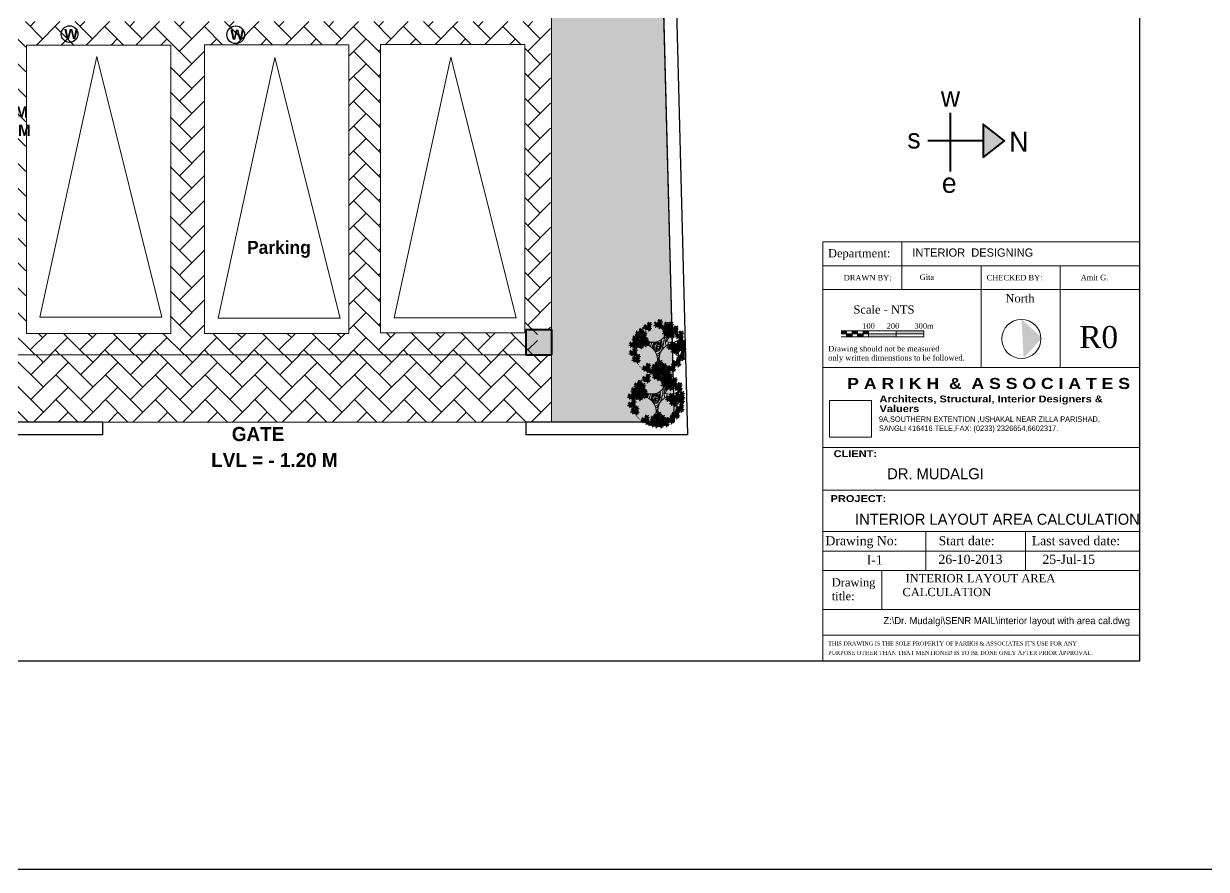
# Model space of a CAD drawing. Header units: feet. Extents: x 3576 to 8206, y -9151 to -6616.
# Drawn here: x 5637 to 6456, y -9151 to -8565 of the extents above; entities that cross this region are included whole.
import ezdxf

# ---------------------------------------------------------------- set-up
doc = ezdxf.new("R2010")
doc.units = ezdxf.units.FT
doc.linetypes.add('ACAD_ISO07W100', pattern=[3, 0, -3])
doc.linetypes.add('DASHED2', pattern=[0.375, 0.25, -0.125])
doc.layers.get('0').update_dxf_attribs({"linetype": 'CONTINUOUS', "lineweight": 40})
for name, color, linetype, lineweight in [('A-GFLR-MBND', 12, 'CONTINUOUS', 5), ('CAR', 11, 'CONTINUOUS', 5), ('COLUMN', 254, 'CONTINUOUS', 30), ('H2', 7, 'CONTINUOUS', 5), ('Landscape', 114, 'CONTINUOUS', 5), ('pathway', 7, 'CONTINUOUS', 18), ('STAIR', 184, 'CONTINUOUS', 9), ('text', 47, 'CONTINUOUS', 25), ('Wall1', 7, 'CONTINUOUS', 40)]:
    doc.layers.add(name, color=color, linetype=linetype, lineweight=lineweight)
doc.layers.add('dimension', color=7, linetype='CONTINUOUS', lineweight=5, true_color=0x2b17de)
doc.layers.add('h12', color=7, linetype='CONTINUOUS', lineweight=5, true_color=0x81cdee)
doc.styles.add('Fineprint', font='times.ttf', dxfattribs={"height": 2})
doc.styles.add('GENTEXT', font='times.ttf', dxfattribs={"height": 2})
doc.styles.add('ROMANS', font='sanss___.ttf')
doc.styles.add('s1', font='stylu.ttf')
doc.styles.get("Standard").update_dxf_attribs({"font": 'GOTHIC.TTF'})
doc.styles.add('style2', font='ariblk.ttf')
doc.styles.add('TITLE', font='times.ttf', dxfattribs={"height": 4})
picture_1 = doc.add_image_def('image1.tif', size_in_pixel=(920, 800))

# ---------------------------------------------------------------- blocks, each defined once
blk = doc.blocks.new('TREE11')
at = {"color": 58, "linetype": 'ACAD_ISO07W100'}
blk.add_circle((-519.1, -106.2), 73.9, dxfattribs=at)
at = {"color": 56}
for centre, radius, start, end in [((-620.7, -120.5), 84.3, 24.1035, 53.2983), ((-511.2, -37), 50.3, 189.3538, 231.1951), ((-504.8, -48.2), 41, 163.6515, 348.6808), ((-537.7, -31.2), 81.5, 314.2902, 339.5721), ((-463.9, -69.5), 5.45, 82.8633, 135.4731), ((-557.4, -158.1), 69.3, 103.7789, 120.4875), ((-557.4, -54.5), 35.5, 215.8345, 292.5006), ((-516, -102.1), 23.4, 7.0113, 35.7684), ((-516, -102.1), 25.9, 9.0483, 33.4487), ((-490.5, 54.4), 145.5, 274.022, 286.8209), ((-553.4, -146.9), 30.5, 288.7365, 327.4452), ((-530.7, -165.5), 8.83, 352.0274, 72.8911), ((-527, -163.8), 0.75, 356.3878, 150.4198), ((-527, -159.9), 5.14, 350.6397, 88.6577), ((-463.3, -161.5), 63, 182.1324, 197.0268), ((-524.6, -144), 7.36, 5.7474, 72.6741), ((-415.6, -165.1), 106.4, 170.97, 188.0512), ((-519.9, -148.5), 0.75, 8.8483, 170.97), ((-469.9, -140.7), 49.9, 188.8483, 228.6477)]:
    blk.add_arc(centre, radius, start, end, dxfattribs=at)
at = {"color": 78}
for centre, radius, start, end in [((-620.7, -120.5), 86.8, 47.2446, 52.9944), ((-511.2, -37), 52.8, 190.6769, 200.95), ((-561.3, -56.2), 0.75, 227.2446, 20.95), ((-430.7, -20.7), 123.6, 189.1485, 206.1613), ((-465.4, -72.1), 6.16, 78.4489, 118.2848), ((-519.4, -2.3), 102.9, 228.2749, 238.0732), ((-574.3, -90.2), 0.75, 294.9015, 50.3418), ((-571.7, -75.3), 18.6, 270.3058, 308.5219), ((-563.5, -87), 6.37, 271.1588, 332.3229), ((-559.6, -90.5), 3.14, 270.3372, 10.6308), ((-555.3, -92.2), 7.39, 326.2332, 26.6904), ((-566.3, -89.5), 25.9, 336.9416, 38.1547), ((-544.2, -86.6), 0.75, 299.0722, 51.2503), ((-542.3, -75.7), 0.75, 231.1951, 33.3906), ((-532.3, -85.3), 1.5, 192.0895, 198.9797), ((-519.1, -106.2), 5.71, 65.9354, 228.2326), ((-519.1, -106.2), 4.71, 65.9354, 231.3605), ((-516.2, -101.7), 8.32, 304.2496, 120.6471), ((-517.8, -103.2), 1.5, 356.4939, 65.9354), ((-504.6, -97.6), 15.7, 1.2766, 40.9426), ((-480.3, -90), 0.75, 134.2902, 274.022), ((-484.6, -81.4), 8.6, 330.0655, 23.1295), ((-477.8, -90.6), 3.44, 288.8848, 5.4338), ((-476.9, -84.3), 7.13, 45.9388, 82.3641), ((-472.4, -85.6), 9.68, 74.8472, 105.4798), ((-873.1, -115.7), 401.2, 3.1934, 3.6722), ((-458.4, -90.7), 0.75, 104.749, 249.9134), ((-503, -297.9), 211.2, 74.3886, 77.8849), ((-547, 1281.2), 1374, 273.6865, 274.1657), ((-463.1, -92.5), 8.45, 18.8209, 39.6049), ((-461.8, -95.9), 10.7, 35.5737, 56.4082), ((-463.1, -92.5), 8.45, 338.406, 1.0961), ((-461.8, -95.9), 10.7, 353.2333, 14.8973)]:
    blk.add_arc(centre, radius, start, end, dxfattribs=at)
at = {"color": 58}
for centre, radius, start, end in [((-564.7, -135.7), 42.3, 293.9879, 131.9406), ((-421.9, -69.4), 115.7, 181.7506, 201.9548), ((-505.4, -93.3), 25.3, 153.369, 217.6505), ((-501, -96.7), 26.4, 151.934, 213.4232), ((-516, -102.1), 12.4, 323.065, 156.8903), ((-516, -102.1), 13.4, 342.0557, 147.96), ((-519.3, -103.4), 7, 310.7073, 191.1031), ((-515.4, -101.2), 10.2, 281.129, 174.0494), ((-469.9, -140.7), 47.4, 59.1032, 230.7684), ((-517.8, -103.2), 2.5, 356.4939, 65.9354), ((-516, -102.1), 18.4, 359.3559, 44.8285), ((-510.5, -103.4), 20.8, 206.4755, 259.877), ((-507.7, -111.7), 19.6, 201.2487, 245.3362), ((-515, -104.6), 11.3, 201.537, 298.5269), ((-500.7, -123.3), 22.8, 189.7999, 223.5077), ((-515.4, -102.6), 11.6, 228.0671, 323.065), ((-521.9, -109.3), 1.5, 228.2326, 282.7512), ((-523.4, -102.9), 7.08, 280.709, 356.4939), ((-523.4, -102.9), 8.08, 280.709, 356.4939), ((-523.4, -102.9), 8.08, 282.7512, 356.4939), ((-513.7, -109.7), 1.5, 136.0407, 281.129)]:
    blk.add_arc(centre, radius, start, end, dxfattribs=at)
blk = doc.blocks.new('CREEPERS1')
at = {"layer": 'Landscape', "color": 62}
for p, q in [((-0.44, 0.15), (-0.47, 0.12)), ((-0.47, 0.12), (-0.43, 0.12)), ((-0.4, 0.17), (-0.44, 0.15)), ((-0.43, 0.12), (-0.41, 0.14)), ((-0.41, 0.14), (-0.37, 0.13)), ((-0.37, 0.16), (-0.4, 0.17)), ((-0.34, 0.01), (-0.4, -0.11)), ((-0.3, 0.15), (-0.37, 0.16)), ((-0.37, 0.13), (-0.36, 0.12)), ((-0.36, 0.12), (-0.29, 0.06)), ((-0.22, -0.01), (-0.34, 0.01)), ((-0.23, 0.07), (-0.3, 0.15)), ((-0.29, 0.06), (-0.27, 0.06)), ((-0.25, 0.35), (-0.28, 0.29)), ((-0.28, 0.29), (-0.25, 0.24)), ((-0.27, 0.06), (-0.23, 0.04)), ((-0.24, 0.29), (-0.25, 0.35)), ((-0.25, 0.24), (-0.21, 0.15)), ((-0.21, 0.25), (-0.24, 0.29)), ((-0.18, 0.04), (-0.23, 0.07)), ((-0.23, 0.04), (-0.18, 0.04)), ((-0.22, -0.01), (-0.19, 0.02)), ((-0.19, 0), (-0.22, -0.01)), ((-0.15, 0.18), (-0.21, 0.25)), ((-0.21, 0.15), (-0.18, 0.04)), ((-0.19, 0.02), (-0.2, -0.04)), ((-0.18, 0.04), (-0.19, 0)), ((-0.19, -0.01), (-0.16, 0.02)), ((-0.16, 0.02), (-0.15, -0.04)), ((-0.12, 0), (-0.16, 0.02)), ((-0.16, 0.02), (-0.09, 0.02)), ((-0.14, 0.11), (-0.15, 0.18)), ((-0.15, 0.06), (-0.09, 0.1)), ((-0.13, 0.06), (-0.15, 0.06)), ((-0.12, 0.11), (-0.14, 0.11)), ((-0.14, 0.11), (-0.14, 0.11)), ((-0.1, 0.28), (-0.13, 0.25)), ((-0.13, 0.25), (-0.09, 0.25)), ((-0.09, 0.06), (-0.13, 0.06)), ((-0.1, 0.14), (-0.12, 0.11)), ((-0.06, 0.3), (-0.1, 0.28)), ((-0.06, 0.2), (-0.1, 0.14)), ((-0.09, 0.25), (-0.06, 0.27)), ((-0.09, 0.1), (-0.04, 0.18)), ((-0.05, 0.03), (-0.09, 0.06)), ((-0.09, 0.02), (0, 0)), ((-0.02, 0.29), (-0.06, 0.3)), ((-0.06, 0.27), (-0.03, 0.26)), ((-0.05, 0.23), (-0.06, 0.2)), ((-0.04, 0.18), (-0.05, 0.23)), ((0, 0.14), (-0.05, 0.02)), ((0.02, 0.04), (-0.05, 0.03)), ((-0.05, 0.02), (-0.03, 0.03)), ((-0.03, 0.26), (-0.02, 0.25)), ((-0.03, 0.03), (-0.01, 0.07)), ((0.04, 0.28), (-0.02, 0.29)), ((-0.02, 0.25), (0.06, 0.19)), ((-0.01, 0.07), (0.02, 0.11)), ((0.12, 0.12), (0, 0.14)), ((0, 0), (0.06, 0.03)), ((0.02, 0.11), (0.07, 0.09)), ((0.06, 0.05), (0.02, 0.04)), ((0.08, 0.01), (0.02, -0.04)), ((0.12, 0.2), (0.04, 0.28)), ((0.1, 0.48), (0.06, 0.42)), ((0.06, 0.42), (0.1, 0.37)), ((0.06, 0.19), (0.08, 0.19)), ((0.06, 0.03), (0.06, 0.05)), ((0.07, 0.09), (0.12, 0.12)), ((0.08, 0.19), (0.11, 0.17)), ((0.14, 0.09), (0.08, 0.01)), ((0.1, 0.42), (0.1, 0.48)), ((0.13, 0.38), (0.1, 0.42)), ((0.1, 0.37), (0.14, 0.28)), ((0.1, -0.02), (0.14, 0.01)), ((0.11, 0.17), (0.16, 0.17)), ((0.16, 0.17), (0.12, 0.2)), ((0.12, 0.12), (0.16, 0.15)), ((0.15, 0.13), (0.12, 0.12)), ((0.2, 0.31), (0.13, 0.38)), ((0.14, 0.28), (0.16, 0.17)), ((0.16, 0.15), (0.14, 0.09)), ((0.14, 0.01), (0.16, 0.06)), ((0.16, 0.17), (0.15, 0.13)), ((0.15, 0.12), (0.18, 0.15)), ((0.16, 0.06), (0.15, 0.12)), ((0.18, 0.15), (0.25, 0.15)), ((0.22, 0.13), (0.18, 0.15)), ((0.18, 0.15), (0.2, 0.08)), ((0.2, 0.24), (0.2, 0.31)), ((0.2, 0.24), (0.2, 0.24)), ((0.22, 0.24), (0.2, 0.24)), ((0.2, 0.19), (0.25, 0.23)), ((0.22, 0.19), (0.2, 0.19)), ((0.2, 0.08), (0.25, -0.01)), ((0.24, 0.27), (0.22, 0.24)), ((0.26, 0.18), (0.22, 0.19)), ((0.25, 0.08), (0.22, 0.13)), ((0.28, 0.33), (0.24, 0.27)), ((0.24, 0.05), (0.25, 0.08)), ((0.27, 0), (0.24, 0.05)), ((0.25, 0.23), (0.31, 0.31)), ((0.25, 0.15), (0.34, 0.13)), ((0.29, 0.16), (0.26, 0.18)), ((0.34, -0.04), (0.27, 0)), ((0.29, 0.36), (0.28, 0.33)), ((0.31, 0.31), (0.29, 0.36)), ((0.36, 0.16), (0.29, 0.16)), ((0.34, 0.13), (0.4, 0.16)), ((-0.38, -0.1), (-0.35, -0.06)), ((-0.35, -0.06), (-0.32, -0.02)), ((-0.32, -0.02), (-0.27, -0.04)), ((-0.27, -0.04), (-0.22, -0.01)), ((-0.2, -0.04), (-0.26, -0.12)), ((-0.21, -0.12), (-0.19, -0.07)), ((-0.19, -0.07), (-0.19, -0.01)), ((-0.15, -0.04), (-0.1, -0.14)), ((-0.1, -0.05), (-0.12, 0)), ((-0.1, -0.08), (-0.1, -0.05)), ((-0.08, -0.13), (-0.1, -0.08)), ((0.02, -0.04), (0.02, -0.1)), ((0.02, -0.1), (0.06, -0.08)), ((0.06, -0.08), (0.1, -0.02)), ((0.25, -0.01), (0.29, -0.04)), ((0.29, -0.04), (0.34, -0.04))]:
    blk.add_line(p, q, dxfattribs=at)
at = {"layer": 'Landscape', "color": 116}
for p, q in [((0.1, 0.08), (0.07, 0.02)), ((0.07, 0.02), (0.1, -0.03)), ((0.1, 0.02), (0.1, 0.08)), ((0.14, -0.01), (0.1, 0.02)), ((0.4, 0.18), (0.36, 0.16)), ((0.4, 0.16), (0.4, 0.18)), ((-0.4, -0.11), (-0.38, -0.1)), ((-0.26, -0.12), (-0.33, -0.17)), ((-0.33, -0.17), (-0.32, -0.23)), ((-0.32, -0.23), (-0.29, -0.21)), ((-0.29, -0.21), (-0.25, -0.15)), ((-0.25, -0.15), (-0.21, -0.12)), ((-0.1, -0.12), (-0.12, -0.15)), ((-0.12, -0.15), (-0.09, -0.15)), ((-0.05, -0.1), (-0.1, -0.12)), ((-0.1, -0.14), (-0.05, -0.17)), ((-0.09, -0.15), (-0.06, -0.13)), ((-0.01, -0.17), (-0.08, -0.13)), ((-0.06, -0.13), (-0.03, -0.13)), ((-0.02, -0.11), (-0.05, -0.1)), ((-0.05, -0.17), (-0.01, -0.17)), ((0, -0.26), (-0.05, -0.37)), ((-0.05, -0.37), (-0.03, -0.37)), ((-0.03, -0.13), (-0.01, -0.14)), ((-0.03, -0.37), (-0.01, -0.33)), ((0.04, -0.12), (-0.02, -0.11)), ((-0.01, -0.14), (0.06, -0.2)), ((-0.01, -0.33), (0.02, -0.29)), ((0.12, -0.27), (0, -0.26)), ((0.02, -0.29), (0.07, -0.31)), ((0.08, -0.39), (0.02, -0.44)), ((0.02, -0.44), (0.02, -0.49)), ((0.02, -0.49), (0.06, -0.47)), ((0.12, -0.2), (0.04, -0.12)), ((0.06, -0.2), (0.08, -0.21)), ((0.06, -0.47), (0.1, -0.42)), ((0.07, -0.31), (0.12, -0.27)), ((0.08, -0.21), (0.11, -0.23)), ((0.14, -0.31), (0.08, -0.39)), ((0.1, -0.03), (0.14, -0.11)), ((0.1, -0.42), (0.14, -0.38)), ((0.11, -0.23), (0.16, -0.22)), ((0.16, -0.22), (0.12, -0.2)), ((0.12, -0.27), (0.16, -0.24)), ((0.16, -0.26), (0.12, -0.27)), ((0.2, -0.09), (0.14, -0.01)), ((0.14, -0.11), (0.16, -0.22)), ((0.16, -0.24), (0.14, -0.31)), ((0.14, -0.38), (0.16, -0.33)), ((0.15, -0.27), (0.18, -0.25)), ((0.16, -0.33), (0.15, -0.27)), ((0.16, -0.22), (0.16, -0.26)), ((0.18, -0.25), (0.25, -0.24)), ((0.18, -0.25), (0.2, -0.31)), ((0.22, -0.27), (0.18, -0.25)), ((0.2, -0.16), (0.2, -0.09)), ((0.2, -0.16), (0.2, -0.16)), ((0.23, -0.16), (0.2, -0.16)), ((0.2, -0.21), (0.26, -0.16)), ((0.22, -0.21), (0.2, -0.21)), ((0.2, -0.31), (0.25, -0.41)), ((0.26, -0.21), (0.22, -0.21)), ((0.25, -0.31), (0.22, -0.27)), ((0.24, -0.13), (0.23, -0.16)), ((0.28, -0.06), (0.24, -0.13)), ((0.24, -0.35), (0.25, -0.31)), ((0.27, -0.39), (0.24, -0.35)), ((0.25, -0.24), (0.34, -0.27)), ((0.25, -0.41), (0.29, -0.44)), ((0.26, -0.16), (0.31, -0.09)), ((0.29, -0.24), (0.26, -0.21)), ((0.34, -0.44), (0.27, -0.39)), ((0.29, -0.04), (0.28, -0.06)), ((0.31, -0.09), (0.29, -0.04)), ((0.37, -0.23), (0.29, -0.24)), ((0.29, -0.44), (0.34, -0.44)), ((0.34, -0.27), (0.4, -0.24)), ((0.4, -0.22), (0.37, -0.23)), ((0.4, -0.24), (0.4, -0.22))]:
    blk.add_line(p, q, dxfattribs=at)
blk = doc.blocks.new('TREE12')
at = {"color": 0, "xscale": 0.0046874999999886, "yscale": 0.0046874999999886, "zscale": 0.0046874999999886}
blk.add_blockref('TREE11', (2.398, 0.509), dxfattribs=at)
at = {"layer": 'pathway', "xscale": -0.1336650230759062, "yscale": -0.13101211490957, "zscale": 0.1336650230759091}
for p in [(-0.192, 0.299), (-0.129, 0.298), (-0.039, 0.333), (0.102, 0.298), (-0.326, 0.181), (-0.258, 0.249), (-0.206, 0.196), (-0.154, 0.225), (0.168, 0.175), (0.189, 0.116), (0.212, 0.212), (0.253, 0.148), (-0.358, 0.012), (-0.355, 0.065), (-0.298, 0.05), (-0.268, -0.021), (-0.214, 0.034), (0.143, 0.088), (0.205, 0.059), (0.295, -0.048), (0.298, 0.064), (-0.35, -0.099), (-0.292, -0.184), (-0.045, -0.213), (0.256, -0.134), (-0.222, -0.254), (-0.152, -0.294), (-0.098, -0.256), (-0.08, -0.311), (-0.013, -0.305), (-0.01, -0.236), (0.033, -0.294), (0.118, -0.256)]:
    blk.add_blockref('CREEPERS1', p, dxfattribs=at)

msp = doc.modelspace()

# ---------------------------------------------------------------- hatches: boundary and pattern name
at = {"linetype": 'ByBlock', "ltscale": 0.02}
msp.add_hatch(color=256, dxfattribs=at).paths.add_polyline_path([(6328.2513, -8769.703), (6342.4636, -8782.5066), (6329.6599, -8796.7189)])
at = {"layer": 'COLUMN'}
msp.add_hatch(color=256, dxfattribs=at).paths.add_polyline_path([(6002.4524, -8776.6875), (5984.8437, -8776.6875), (5984.8437, -8794.2962), (6002.4524, -8794.2962)])
at = {"layer": 'H2'}
for points in [[(6207.0248, -8779.826), (6207.0248, -8777.7559), (6203.2084, -8777.7559), (6203.2084, -8779.826)], [(6207.0248, -8779.826), (6207.0248, -8781.8961), (6210.8412, -8781.8961), (6210.8412, -8779.826)], [(6207.0248, -8779.826), (6207.0248, -8781.8961), (6210.8412, -8781.8961), (6210.8412, -8779.826)], [(6210.8412, -8777.7559), (6210.8412, -8779.826), (6214.6575, -8779.826), (6214.6575, -8777.7559)], [(6214.6575, -8779.826), (6214.6575, -8781.8961), (6218.4739, -8781.8961), (6218.4739, -8779.826)], [(6222.2902, -8779.826), (6222.2902, -8777.7559), (6218.4739, -8777.7559), (6218.4739, -8779.826)], [(6241.372, -8781.8961), (6241.372, -8779.826), (6222.2902, -8779.826), (6222.2902, -8781.8961)], [(6241.372, -8777.7559), (6241.372, -8779.826), (6260.4538, -8779.826), (6260.4538, -8777.7559)]]:
    msp.add_hatch(color=256, dxfattribs=at).paths.add_polyline_path(points)
at = {"layer": 'Landscape', "lineweight": 25}
h = msp.add_hatch(dxfattribs=at)
h.set_pattern_fill('GRASS', color=62, scale=0.2, style=0)
h.set_pattern_definition([(90, (-2170.3763, -1033.5855), (-3.5921, 3.5921), [0.9525, -6.2317]), (45, (-2170.3763, -1033.5855), (-3.5921024, 3.5921024), [0.9525, -4.1275]), (135, (-2170.3763, -1033.5855), (-3.5921024, -3.5921024), [0.9525, -4.1275])])
h.paths.add_polyline_path([(5857.6647, -8132.2092), (6069.077, -8132.2092), (6087.5361, -8840.8614), (6002.4524, -8840.8614), (6002.4524, -8554.4086), (6002.4524, -8353.9513), (5857.6647, -8353.9513)])
at = {"layer": 'Landscape', "lineweight": 15}
h = msp.add_hatch(dxfattribs=at)
h.set_pattern_fill('AR-HBONE', color=43, scale=0.12, style=0)
h.set_pattern_definition([(45, (-2255.599, -5290.758), (2e-15, 17.242092), [36.576, -12.192]), (135, (-2246.978, -5282.137), (2e-15, 17.242092), [36.576, -12.192])])
h.paths.add_polyline_path([(5580.1132, -8563.4086), (5580.1132, -8664.4714), (5600.461, -8664.4714), (5600.461, -8696.9496), (5591.461, -8696.9496), (5591.461, -8776.2962), (5600.661, -8776.2962), (5600.661, -8794.2962), (5992.7444, -8794.2962), (5992.7444, -8776.2962), (6001.9444, -8776.2962), (6001.9444, -8563.4086)])
h.paths.add_polyline_path([(5762.148, -8779.427), (5862.148, -8779.427), (5862.148, -8579.427), (5762.148, -8579.427)], flags=16)
h.paths.add_polyline_path([(5638.3274, -8579.427), (5738.3274, -8579.427), (5738.3274, -8779.427), (5638.3274, -8779.427)], flags=16)
h.paths.add_polyline_path([(5884.0446, -8579.427), (5984.0446, -8579.427), (5984.0446, -8779.3655), (5884.0446, -8779.3655)], flags=16)
h = msp.add_hatch(dxfattribs=at)
h.set_pattern_fill('AR-HBONE', color=43, scale=0.12, style=0)
h.set_pattern_definition([(45, (-2255.091, -5290.758), (2e-15, 17.242092), [36.576, -12.192]), (135, (-2246.47, -5282.137), (2e-15, 17.242092), [36.576, -12.192])])
h.paths.add_polyline_path([(5026.5342, -8612.432), (4978.5216, -8612.432), (4978.5109, -8753.8061), (5362.5751, -8753.8352), (5362.5751, -8840.8614), (6002.4524, -8840.8614), (6002.4524, -8794.2962), (5591.969, -8794.2962), (5591.969, -8696.9496), (5559.6399, -8696.9496), (5559.6399, -8676.2105), (5386.0888, -8676.2105), (5386.0888, -8696.9496), (5348.5777, -8696.9496), (5348.5777, -8673.4714), (5167.7951, -8673.4714), (5167.7951, -8685.2105), (5161.9255, -8685.2105), (5161.9255, -8673.4714), (5026.5342, -8673.4714)])
at = {"layer": 'Wall1'}
msp.add_hatch(color=256, dxfattribs=at).paths.add_polyline_path([(6316.4243, -8646.0056), (6301.5759, -8634.5489), (6301.5759, -8657.4623)])

# ---------------------------------------------------------------- linework, layer by layer
at = {"layer": 'A-GFLR-MBND', "color": 1, "lineweight": 30}
for points in [[(4596.5945, -7718.7194), (8205.9844, -7718.7194), (8205.9844, -9150.8421), (4596.5945, -9150.8421)], [(6409.9933, -9006.5601), (4825.2107, -9006.5601), (4825.2107, -7903.0819), (6409.9933, -7903.0819)], [(6002.4524, -8776.6875), (5984.8437, -8776.6875), (5984.8437, -8794.2962), (6002.4524, -8794.2962)]]:
    msp.add_lwpolyline(points, close=True, dxfattribs=at)
at = {"layer": 'CAR', "color": 7}
for points in [[(5732.5729, -8768.1783), (5687.397, -8587.4731), (5647.9828, -8768.1783)], [(5856.0863, -8768.9785), (5810.9104, -8588.2733), (5771.4962, -8768.9785)], [(5978.03, -8768.6589), (5932.854, -8587.9536), (5893.4399, -8768.6589)]]:
    msp.add_lwpolyline(points, close=True, dxfattribs=at)
at = {"layer": 'COLUMN', "lineweight": 40}
for p, q in [((5984.8437, -8776.6875), (6002.4524, -8776.6875)), ((5984.8437, -8776.6875), (5984.8437, -8794.2962)), ((6002.4524, -8776.6875), (6002.4524, -8794.2962)), ((5984.8437, -8794.2962), (6002.4524, -8794.2962))]:
    msp.add_line(p, q, dxfattribs=at)
at = {"layer": 'COLUMN'}
for p, q in [((6002.4524, -8776.6875), (5984.8437, -8776.6875)), ((5984.8437, -8776.6875), (5984.8437, -8794.2962)), ((6002.4524, -8794.2962), (6002.4524, -8776.6875)), ((5984.8437, -8794.2962), (6002.4524, -8794.2962))]:
    msp.add_line(p, q, dxfattribs=at)
at = {"layer": 'COLUMN', "color": 7, "lineweight": 25}
for centre, radius in [((5668.6334, -8572.0236), 5.7876), ((5783.7409, -8572.5247), 6.1299)]:
    msp.add_circle(centre, radius, dxfattribs=at)
at = {"layer": 'dimension', "color": 7, "linetype": 'DASHED2', "lineweight": 15, "ltscale": 0.006}
for p, q in [((6002.4524, -8794.2962), (6002.4524, -8563.4086)), ((5595.0994, -8794.2962), (6002.4524, -8794.2962))]:
    msp.add_line(p, q, dxfattribs=at)
at = {"layer": 'h12', "color": 255}
for points in [[(5638.6725, -8579.6165), (5738.6725, -8579.6165), (5738.6725, -8779.6165), (5638.6725, -8779.6165)], [(5762.1859, -8779.427), (5862.1859, -8779.427), (5862.1859, -8579.427), (5762.1859, -8579.427)], [(5884.1295, -8579.1689), (5984.1295, -8579.1689), (5984.1295, -8779.1074), (5884.1295, -8779.1074)]]:
    msp.add_lwpolyline(points, close=True, dxfattribs=at)
at = {"layer": 'H2'}
for p, q in [((6203.2084, -8777.7559), (6260.4538, -8777.7559)), ((6203.2084, -8781.8961), (6260.4538, -8781.8961)), ((6203.2084, -8781.8961), (6260.4538, -8781.8961)), ((6207.0248, -8781.8961), (6207.0248, -8777.7559)), ((6207.0248, -8781.8961), (6207.0248, -8777.7559)), ((6210.8412, -8781.8961), (6210.8412, -8777.7559)), ((6214.6575, -8781.8961), (6214.6575, -8777.7559)), ((6218.4739, -8781.8961), (6218.4739, -8777.7559)), ((6222.2902, -8781.8961), (6222.2902, -8777.7559)), ((6241.372, -8781.8961), (6241.372, -8777.7559)), ((6260.4538, -8781.8961), (6260.4538, -8777.7559)), ((6409.9933, -8905.6836), (6409.9933, -8877.0337)), ((6190.4669, -8888.181), (6190.4669, -8916.8309))]:
    msp.add_line(p, q, dxfattribs=at)
for points in [[(6190.4669, -8732.614), (6245.3485, -8732.614), (6245.3485, -8716.1159), (6190.4669, -8716.1159)], [(6409.9933, -8732.614), (6245.3485, -8732.614), (6245.3485, -8716.1159), (6409.9933, -8716.1159)], [(6190.4669, -8749.1446), (6245.3485, -8749.1446), (6245.3485, -8732.6465), (6190.4669, -8732.6465)], [(6245.3485, -8749.1446), (6300.2301, -8749.1446), (6300.2301, -8732.614), (6245.3485, -8732.614)], [(6300.2301, -8749.1446), (6355.1117, -8749.1446), (6355.1117, -8732.614), (6300.2301, -8732.614)], [(6355.1117, -8749.1446), (6409.9933, -8749.1446), (6409.9933, -8732.614), (6355.1117, -8732.614)], [(6190.4669, -8749.1446), (6409.9933, -8749.1446), (6409.9933, -8802.9822), (6190.4669, -8802.9822)], [(6300.2301, -8802.9822), (6190.4669, -8802.9822), (6190.4669, -8749.1446), (6300.2301, -8749.1446)], [(6355.1117, -8749.1446), (6300.2301, -8749.1446), (6300.2301, -8802.9822), (6355.1117, -8802.9822)], [(6190.4669, -8858.5194), (6409.9933, -8858.5194), (6409.9933, -8802.9822), (6190.4669, -8802.9822)], [(6190.4669, -8858.5194), (6409.9933, -8858.5194), (6409.9933, -8888.181), (6190.4669, -8888.181)], [(6262.0265, -8943.7496), (6190.4669, -8943.7496), (6190.4669, -8916.8309), (6262.0265, -8916.8309)], [(6190.4669, -8916.8309), (6409.9933, -8916.8309), (6409.9933, -8943.7496), (6190.4669, -8943.7496)], [(6330.8985, -8916.8309), (6262.0265, -8916.8309), (6262.0265, -8943.7496), (6330.8985, -8943.7496)], [(6262.0265, -8916.8309), (6409.9933, -8916.8309), (6409.9933, -8943.7496), (6262.0265, -8943.7496)], [(6330.8985, -8930.2903), (6262.0265, -8930.2903), (6262.0265, -8916.8309), (6330.8985, -8916.8309)], [(6330.8985, -8916.8309), (6409.9933, -8916.8309), (6409.9933, -8943.7496), (6330.8985, -8943.7496)], [(6409.9933, -8916.8309), (6330.8985, -8916.8309), (6330.8985, -8930.2903), (6409.9933, -8930.2903)], [(6262.0265, -8930.2903), (6190.4669, -8930.2903), (6190.4669, -8943.7496), (6262.0265, -8943.7496)], [(6262.0265, -8930.2903), (6330.8985, -8930.2903), (6330.8985, -8943.7496), (6262.0265, -8943.7496)], [(6330.8985, -8930.2903), (6409.9933, -8930.2903), (6409.9933, -8943.7496), (6330.8985, -8943.7496)], [(6190.4669, -8943.7496), (6409.9933, -8943.7496), (6409.9933, -8970.6684), (6190.4669, -8970.6684)], [(6231.3581, -8970.6684), (6190.4669, -8970.6684), (6190.4669, -8943.7496), (6231.3581, -8943.7496)], [(6190.4669, -8970.6684), (6409.9933, -8970.6684), (6409.9933, -8988.6143), (6190.4669, -8988.6143)], [(6190.4669, -8988.6143), (6409.9933, -8988.6143), (6409.9933, -9006.5601), (6190.4669, -9006.5601)]]:
    msp.add_lwpolyline(points, close=True, dxfattribs=at)
msp.add_lwpolyline([(6203.2084, -8779.826), (6260.4538, -8779.826)], dxfattribs=at)
msp.add_circle((6328.1094, -8783.2708), 13.5263, dxfattribs=at)
at = {"layer": 'STAIR', "color": 7}
for points in [[(5857.6647, -8132.2092), (6069.077, -8132.2092), (6087.5361, -8840.8614), (6002.4524, -8840.8614), (6002.4524, -8554.4086), (6002.4524, -8353.9513), (5857.6647, -8353.9513), (5857.6647, -8132.2092)], [(5026.5342, -8518.2962), (5026.5342, -8673.4714), (5161.9255, -8673.4714), (5161.9255, -8685.2105), (5168.5865, -8685.1223), (5168.5776, -8673.4721), (5348.5777, -8673.4714), (5348.5777, -8696.9496), (5386.0888, -8696.9496), (5386.0888, -8676.2105), (5559.6399, -8676.2105), (5559.6399, -8696.9496), (5591.969, -8696.9496), (5591.969, -8794.2962), (6002.4524, -8794.2962), (6002.4524, -8840.8614), (5362.5751, -8840.8614), (5362.5751, -8753.8352), (4978.5109, -8753.8061), (4978.5216, -8612.432)]]:
    msp.add_lwpolyline(points, dxfattribs=at)
at = {"layer": 'Wall1', "color": 7, "lineweight": 30}
for p, q in [((6075.0051, -8013.6102), (6096.7735, -8849.8614)), ((6075.0051, -8013.6102), (6096.7735, -8849.8614)), ((6066.2359, -8022.5958), (6087.5361, -8840.8614)), ((6066.2359, -8022.5958), (6087.5361, -8840.8614)), ((5691.3654, -8840.8614), (4993.0494, -8840.8614)), ((5691.3654, -8840.8614), (5691.3654, -8849.8614)), ((5691.3654, -8840.8614), (5691.3654, -8849.8614)), ((6087.5361, -8840.8614), (5984.8437, -8840.8614)), ((5984.8437, -8840.8614), (5984.8437, -8849.8614)), ((6087.5361, -8840.8614), (5984.8437, -8840.8614)), ((5691.3654, -8849.8614), (4993.0494, -8849.8614)), ((6096.7735, -8849.8614), (5984.8437, -8849.8614)), ((6096.7735, -8849.8614), (5984.8437, -8849.8614))]:
    msp.add_line(p, q, dxfattribs=at)
at = {"layer": 'Wall1'}
msp.add_line((6278.9446, -8667.2913), (6278.9446, -8626.5055), dxfattribs=at)
msp.add_lwpolyline([(6301.5759, -8657.4623), (6316.4243, -8646.0056), (6301.5759, -8634.5489)], close=True, dxfattribs=at)
msp.add_lwpolyline([(6301.5759, -8646.0056), (6263.2805, -8646.0056)], dxfattribs=at)

# ---------------------------------------------------------------- block references
at = {"layer": 'Landscape', "xscale": -51.43109310235013, "yscale": 51.43109310233011, "zscale": 51.43109310233094}
for p in [(6074.5657, -8790.2345), (6073.6644, -8826.1283)]:
    msp.add_blockref('TREE12', p, dxfattribs=at)

# ---------------------------------------------------------------- texts
at = {"layer": 'H2'}
for s, height, style, p in [('CHECKED BY:', 3.816361, 'GENTEXT', (6304.0582, -8742.7294)), ('Amit G.', 3.81636, 'GENTEXT', (6369.2159, -8742.651)), ('100', 3.81636, 'TITLE', (6217.8443, -8776.2066)), ('200', 3.81636, 'TITLE', (6234.8003, -8776.2066)), ('300m', 3.81636, 'TITLE', (6254.0169, -8776.2066)), ('CLIENT:', 4.77045, 'style2', (6198.0238, -8865.1966)), ('PROJECT:', 4.77045, 'style2', (6195.8893, -8896.3001)), ("THIS DRAWING IS THE SOLE PROPERTY OF PARIKH & ASSOCIATES IT'S USE FOR ANY", 2.804562, 'Fineprint', (6194.1905, -8995.7448)), ('PURPOSE OTHER THAN THAT MENTIONED IS TO BE DONE ONLY AFTER PRIOR APPROVAL.', 2.804562, 'Fineprint', (6194.2294, -9002.2362))]:
    msp.add_text(s, height=height, dxfattribs=dict(at, style=style)).set_placement(p)
at = {"layer": 'H2', "attachment_point": 1}
for s, insert, char_height, width, style in [('\\pi0.524521;Department:', (6193.6046, -8721.0133), 5.724542, 199.468106, 'TITLE'), ('DRAWN BY:', (6205.0051, -8738.9455), 3.81636, 32.088251, 'GENTEXT'), ('Gita', (6257.6073, -8738.5346), 3.81636, 12.927341, 'GENTEXT'), ('North', (6317.097, -8752.2645), 5.72454, 199.468106, 'TITLE'), ('\\P        \\P         Scale - NTS', (6192.313, -8740.9423), 5.724542, 199.468106, 'TITLE'), ('R0', (6368.2484, -8774.3595), 15.26544, 199.468106, 'TITLE'), ('Drawing should not be measured \\Ponly written dimenstions to be followed.', (6194.269, -8788.1021), 3.816361, 199.468106, 'TITLE'), ('\\pi1.51062,l0.0629425;{\\H1.1x;Drawing No:}', (6190.7756, -8919.966), 5.724542, 199.468106, 'TITLE'), ('\\pi0.419616,l0.017484;{\\H1.1x;Start date:}', (6270.3119, -8919.966), 5.724542, 199.468106, 'TITLE'), ('\\pi0.419616,l0.017484;{\\H1.1x;Last saved date:}', (6334.8589, -8919.966), 5.724542, 199.468106, 'TITLE'), (' 25-Jul-15', (6340.3288, -8932.8583), 6.297, 199.468106, 'TITLE'), ('{\\H1.1x;I-1}', (6220.9728, -8933.2663), 5.724542, 199.468106, 'TITLE'), ('\\pi2.319,l0.096625;{\\H1.1x;26-10-2013}', (6268.2535, -8932.8583), 5.724542, 199.468106, 'TITLE'), ('\\pl0.548124;Drawing \\Ptitle:', (6196.1712, -8949.0918), 5.724542, 199.468106, 'TITLE'), ('{\\C7; INTERIOR LAYOUT AREA CALCULATION}', (6245.7277, -8946.2595), 5.724542, 159.146184, 'TITLE')]:
    msp.add_mtext(s, dxfattribs=dict(at, insert=insert, char_height=char_height, width=width, style=style))
at = {"layer": 'H2'}
for s, insert, char_height, width, attachment_point in [('INTERIOR  DESIGNING', (6252.567, -8720.5855), 5.724542, 97.412702, 1), ('9A,SOUTHERN EXTENTION ,USHAKAL NEAR ZILLA PARISHAD, \\PSANGLI 416416 TELE,FAX: (0233) 2326654,6602317. ', (6229.4175, -8836.9422), 3.816361, 170.734491, 1), ('{\\C7;DR. MUDALGI}', (6235.123, -8872.8832), 7.632722, 197.170914, 1), ('{\\C7; INTERIOR LAYOUT AREA CALCULATION}', (6210.0261, -8904.4237), 7.632722, 197.04934, 1), ('Z:\\\\Dr. Mudalgi\\\\SENR MAIL\\\\interior layout with area cal.dwg', (6232.5077, -8979.2321), 4.872475, 178.635221, 4)]:
    msp.add_mtext(s, dxfattribs=dict(at, insert=insert, char_height=char_height, width=width, attachment_point=attachment_point))
at = {"layer": 'H2', "attachment_point": 1, "style": 'style2'}
for s, insert, char_height, width, line_spacing_factor in [('\\pt90.707;P A R I K H  &  A S S O C I A T E S', (6207.434, -8810.3254), 7.632722, 268.978777, 0.7995), ('Architects, Structural, Interior Designers & Valuers', (6229.8232, -8822.5094), 4.770451, 165.97858, 0.842912)]:
    msp.add_mtext(s, dxfattribs=dict(at, insert=insert, char_height=char_height, width=width, line_spacing_factor=line_spacing_factor))
at = {"layer": 'text', "char_height": 13.73835, "width": 207.890972, "attachment_point": 2, "style": 's1'}
for s, insert in [('{\\C7;w}', (6278.9908, -8608.5531)), ('{\\C7;s}', (6253.7083, -8637.5819)), ('{\\C7;N}', (6326.3582, -8639.7766)), ('{\\C7;e}', (6278.1522, -8668.3344))]:
    msp.add_mtext(s, dxfattribs=dict(at, insert=insert))
at = {"layer": 'text', "color": 7, "ltscale": 0.2, "char_height": 19.565217, "width": 392.441411, "attachment_point": 7}
for s, insert in [('{\\fStylus BT|b1|i0|c0|p34;\\H0.4x;T = 0.30 M}', (5589.4179, -8630.1124)), ('{\\fStylus BT|b1|i0|c0|p34;\\H0.4x;R = 0.15 M}', (5590.2026, -8642.8116))]:
    msp.add_mtext(s, dxfattribs=dict(at, insert=insert))
at = {"layer": 'Wall1', "color": 5, "char_height": 9, "width": 240.321526, "attachment_point": 1, "style": 'ROMANS'}
for s, insert in [('{\\fStylus BT|b1|i0|c0|p34;\\C7;w}', (5664.9391, -8566.3523)), ('{\\fStylus BT|b1|i0|c0|p34;\\C7;w}', (5780.0466, -8566.8534)), ('{\\fStylus BT|b1|i0|c0|p34;\\C7;Parking }', (5791.5972, -8715.3384))]:
    msp.add_mtext(s, dxfattribs=dict(at, insert=insert))
at = {"layer": 'Wall1', "color": 5, "char_height": 9.782609, "width": 322.901465, "attachment_point": 3}
for s, insert in [('{\\fStylus BT|b1|i0|c0|p34;\\C7;GATE}', (5817.3585, -8844.2701)), ('{\\fStylus BT|b1|i0|c0|p34;\\C7;LVL = - 1.20 M}', (5854.3347, -8862.3248))]:
    msp.add_mtext(s, dxfattribs=dict(at, insert=insert))

# ---------------------------------------------------------------- pictures from other files: only their frames are drawn
at = {"layer": 'H2'}
image = msp.add_image(picture_1, insert=(6195.1331, -8851.3685), size_in_units=(29.2289, 25.4165), rotation=0, dxfattribs=at)
image.dxf.flags = 7

doc.saveas('drawing.dxf')
